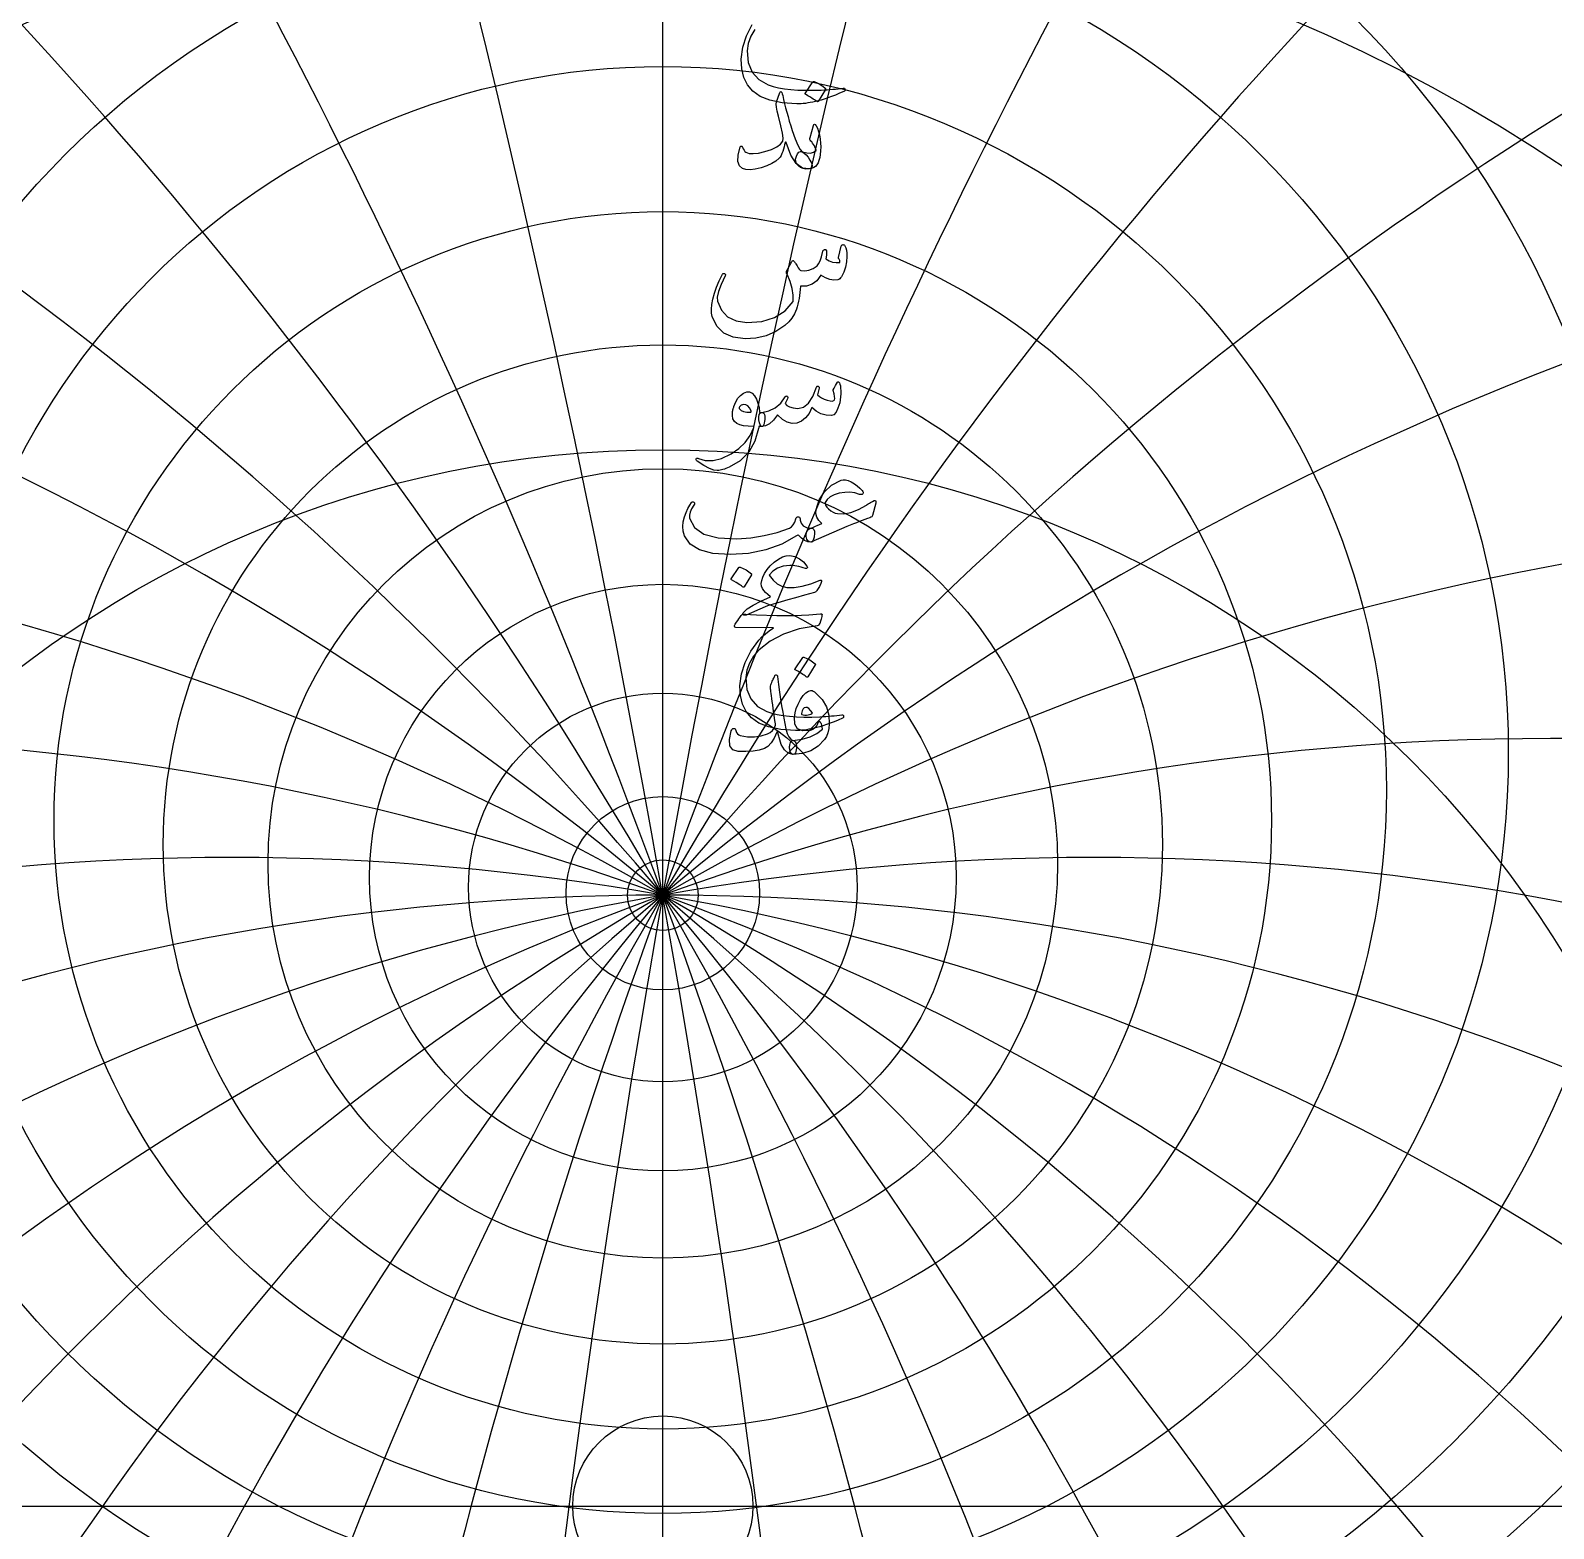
# Model space of a CAD drawing. Header units: millimetres. Extents: x -71 to 71, y -71 to 73.
# Drawn here: x -16.67 to 23.48, y -0.59 to 38.9 of the extents above; entities that cross this region are included whole.
import ezdxf

# ---------------------------------------------------------------- set-up
doc = ezdxf.new("R2010")
doc.units = ezdxf.units.MM
for name, color, linetype in [('CUT_INNER', 6, 'Continuous'), ('CUT_OUTER', 1, 'Continuous'), ('ENGRAVE', 7, 'Continuous'), ('ENGRAVE_FINE', 8, 'Continuous'), ('TEXT', 5, 'Continuous')]:
    doc.layers.add(name, color=color, linetype=linetype)

msp = doc.modelspace()

# ---------------------------------------------------------------- linework, layer by layer
at = {"layer": 'CUT_INNER'}
msp.add_circle((0, 0), 2.375, dxfattribs=at)
at = {"layer": 'CUT_OUTER'}
msp.add_arc((-0.0002, -0.0002), 70.7624, 143.437284, 87.803, dxfattribs=at)
at = {"layer": 'ENGRAVE'}
for points in [[(0, -65), (0, 65)], [(-65, 0), (65, 0)]]:
    msp.add_lwpolyline(points, dxfattribs=at)
for centre, radius in [((0, 0), 65), ((0, 26.6213), 38.2346), ((0, 24.371), 33.6221), ((0, 22.5517), 29.4939), ((0, 21.0712), 25.7435), ((0, 0), 42.5483), ((0, 19.8628), 22.2913), ((0, 18.8778), 19.0758), ((0, 18.0798), 16.0485), ((0, 17.4418), 13.1699), ((0, 0), 27.8517), ((0, 16.9433), 10.4072), ((0, 16.5695), 7.7324), ((0, 16.3097), 5.1209), ((0, 16.1566), 2.5504), ((0, 16.106), 0.93)]:
    msp.add_circle(centre, radius, dxfattribs=at)
for centre, radius, start, end in [((0, 29.433), 43.4771, 144.98691, 35.01309), ((0, 32.9966), 49.557, 167.99348, 12.00652), ((0, 37.5995), 56.781, 185.54784, 354.45216), ((0, -48.1485), 64.2545, 48.533333, 131.466667), ((0, -48.1485), 64.2545, 48.533333, 131.466667), ((11.5176, 42.9844), 61.5685, 279.272714, 328.612519)]:
    msp.add_arc(centre, radius, start, end, dxfattribs=at)
at = {"layer": 'ENGRAVE_FINE'}
for centre, radius, start, end in [((-364.4053, -48.1485), 370.0269, 4.517309, 17.631014), ((-364.4053, -48.1485), 370.0269, 4.517309, 17.631014), ((364.4053, -48.1485), 370.0269, 162.368986, 175.482691), ((364.4053, -48.1485), 370.0269, 162.368986, 175.482691), ((-176.5378, -48.1485), 187.8676, 9.089909, 35.388733), ((-176.5378, -48.1485), 187.8676, 9.089909, 35.388733), ((176.5378, -48.1485), 187.8676, 144.611267, 170.910091), ((176.5378, -48.1485), 187.8676, 144.611267, 170.910091), ((-111.292, -48.1485), 128.509, 13.775468, 53.38377), ((-111.292, -48.1485), 128.509, 13.775468, 53.38377), ((111.292, -48.1485), 128.509, 126.61623, 166.224532), ((111.292, -48.1485), 128.509, 126.61623, 166.224532), ((-76.5755, -48.1485), 99.9622, 18.636572, 71.683604), ((-76.5755, -48.1485), 99.9622, 18.636572, 71.683604), ((76.5755, -48.1485), 99.9622, 108.316396, 161.363428), ((76.5755, -48.1485), 99.9622, 108.316396, 161.363428), ((-53.9159, -48.1485), 83.8783, 23.743645, 90.26209), ((-53.9159, -48.1485), 83.8783, 23.743645, 90.26209), ((53.9159, -48.1485), 83.8783, 89.73791, 156.256355), ((53.9159, -48.1485), 83.8783, 89.73791, 156.256355), ((-37.0973, -48.1485), 74.1947, 29.178418, 104.031848), ((-37.0973, -48.1485), 74.1947, 29.178418, 104.031848), ((37.0973, -48.1485), 74.1947, 75.968152, 150.821582), ((37.0973, -48.1485), 74.1947, 75.968152, 150.821582), ((-23.3867, -48.1485), 68.3782, 35.038223, 114.450412), ((-23.3867, -48.1485), 68.3782, 35.038223, 114.450412), ((23.3867, -48.1485), 68.3782, 65.549588, 144.961777), ((23.3867, -48.1485), 68.3782, 65.549588, 144.961777), ((-11.3298, -48.1485), 65.2457, 41.441304, 123.505021), ((-11.3298, -48.1485), 65.2457, 41.441304, 123.505021), ((11.3298, -48.1485), 65.2457, 56.494979, 138.558696), ((11.3298, -48.1485), 65.2457, 56.494979, 138.558696)]:
    msp.add_arc(centre, radius, start, end, dxfattribs=at)
at = {"layer": 'TEXT'}
msp.add_lwpolyline([(2.427, 38.927), (2.3203, 38.7494), (2.2538, 38.5619), (2.2275, 38.3647), (2.2528, 38.0551), (2.3533, 37.8027), (2.5291, 37.6075), (2.7802, 37.4696), (2.9104, 37.4278), (3.0535, 37.3933), (3.2095, 37.3659), (3.3784, 37.3458), (3.5599, 37.3327), (3.7538, 37.3262), (3.96, 37.3265), (4.1786, 37.3335), (4.2564, 37.3378), (4.3328, 37.3427), (4.4079, 37.3482), (4.4818, 37.3541), (4.5539, 37.3605), (4.6236, 37.3675), (4.691, 37.375), (4.7561, 37.383), (4.776, 37.384), (4.7902, 37.3788), (4.7987, 37.3675), (4.8015, 37.35), (4.8, 37.3296), (4.7953, 37.3139), (4.7876, 37.3028), (4.7767, 37.2963), (4.6602, 37.2471), (4.5499, 37.2025), (4.4457, 37.1625), (4.3477, 37.1272), (4.2562, 37.0963), (4.1714, 37.0695), (4.0933, 37.0468), (4.0219, 37.0282), (3.9547, 37.0146), (3.8894, 37.0024), (3.8258, 36.9919), (3.7641, 36.9828), (3.7039, 36.9759), (3.645, 36.9715), (3.5873, 36.9697), (3.531, 36.9705), (3.1463, 37.0004), (2.8256, 37.0653), (2.5688, 37.1654), (2.376, 37.3005), (2.2345, 37.4693), (2.1357, 37.6666), (2.0798, 37.8921), (2.0666, 38.1461), (2.1071, 38.4611), (2.2038, 38.7669), (2.3567, 39.0634)], dxfattribs=at)
for points in [[(3.9579, 37.5465), (3.9631, 37.5517), (3.9703, 37.5548), (3.9796, 37.5558), (3.9909, 37.5548), (4.0711, 37.5223), (4.1467, 37.4826), (4.2176, 37.4357), (4.2838, 37.3815), (4.2903, 37.3733), (4.2931, 37.365), (4.2923, 37.3568), (4.2879, 37.3485), (4.0941, 37.035), (4.0868, 37.0276), (4.0776, 37.0258), (4.0662, 37.0296), (4.0528, 37.0392), (4.0412, 37.0474), (4.0229, 37.0598), (3.9979, 37.0763), (3.9662, 37.0969), (3.9273, 37.1217), (3.8806, 37.1505), (3.8262, 37.1835), (3.7641, 37.2207), (3.7558, 37.2268), (3.7517, 37.233), (3.7517, 37.2392), (3.7558, 37.2454)], [(3.1618, 37.1918), (3.1855, 37.0836), (3.2113, 36.9737), (3.2392, 36.8619), (3.2691, 36.7483), (3.301, 36.6325), (3.3351, 36.5137), (3.3712, 36.3922), (3.4093, 36.2678), (3.4864, 36.044), (3.5568, 35.8759), (3.6205, 35.7635), (3.6774, 35.7068), (3.7272, 35.673), (3.7775, 35.6253), (3.8283, 35.5637), (3.8796, 35.4882), (3.928, 35.3946), (3.9414, 35.3242), (3.9198, 35.277), (3.8631, 35.253), (3.6798, 35.2716), (3.5176, 35.3933), (3.3766, 35.6181), (3.2567, 35.946), (3.2541, 35.9514), (3.2505, 35.9553), (3.2459, 35.9576), (3.2402, 35.9584), (3.2361, 35.9576), (3.2319, 35.9553), (3.2278, 35.9514), (3.2237, 35.946), (3.2121, 35.8929), (3.1979, 35.8367), (3.1811, 35.7774), (3.1618, 35.715), (3.1407, 35.656), (3.1185, 35.6068), (3.0953, 35.5673), (3.0711, 35.5377), (2.9839, 35.4616), (2.8751, 35.3943), (2.7447, 35.3358), (2.5926, 35.286), (2.4379, 35.2492), (2.3038, 35.2334), (2.1904, 35.2389), (2.0976, 35.2654), (2.0182, 35.3319), (1.9821, 35.449), (1.9893, 35.6166), (2.0398, 35.8347), (2.0447, 35.8419), (2.0512, 35.847), (2.0591, 35.8501), (2.0687, 35.8512), (2.08, 35.8499), (2.0893, 35.846), (2.0965, 35.8396), (2.1017, 35.8305), (2.1213, 35.7849), (2.1429, 35.747), (2.1667, 35.7168), (2.1924, 35.6944), (2.2729, 35.6645), (2.3822, 35.6573), (2.5204, 35.6728), (2.6874, 35.7109), (2.8656, 35.7681), (3.004, 35.8326), (3.1028, 35.9043), (3.1618, 35.9832), (3.1716, 36.0631), (3.1556, 36.1997), (3.1139, 36.3931), (3.0463, 36.6432), (3.0138, 36.7749), (2.9947, 36.8814), (2.9891, 36.9626), (2.9968, 37.0185), (3.0752, 37.2413), (3.0837, 37.2647), (3.0927, 37.2815), (3.1023, 37.2916), (3.1123, 37.2949), (3.1247, 37.2885), (3.1371, 37.2691), (3.1494, 37.2369), (3.1618, 37.1918)], [(3.9951, 35.8594), (3.9708, 35.8999), (3.9476, 35.9347), (3.9255, 35.9638), (3.9043, 35.9873), (3.8891, 36.0074), (3.8806, 36.0306), (3.8788, 36.0569), (3.8837, 36.0863), (3.9703, 36.3998), (3.9824, 36.4271), (3.9982, 36.4348), (4.0175, 36.423), (4.0404, 36.3915), (4.075, 36.3248), (4.1044, 36.2441), (4.1286, 36.1494), (4.1477, 36.0409), (4.1588, 35.9368), (4.1632, 35.8347), (4.1608, 35.7346), (4.1518, 35.6367), (4.1371, 35.5513), (4.1178, 35.4768), (4.0938, 35.4131), (4.0652, 35.3603), (4.0299, 35.3211), (3.9817, 35.2902), (3.9206, 35.2675), (3.8466, 35.253), (3.7708, 35.2502), (3.7001, 35.2623), (3.6346, 35.2894), (3.5743, 35.3314), (3.5276, 35.3848), (3.5032, 35.4459), (3.5008, 35.5147), (3.5207, 35.5913), (3.5524, 35.6539), (3.5898, 35.6934), (3.6328, 35.7096), (3.6816, 35.7027), (3.794, 35.6756), (3.8919, 35.6728), (3.9755, 35.6942), (4.0446, 35.7398), (4.0461, 35.7519), (4.0384, 35.7759), (4.0214, 35.8117), (3.9951, 35.8594)], [(4.7066, 33.2172), (4.7138, 33.2353), (4.7231, 33.2482), (4.7345, 33.2559), (4.7479, 33.2585), (4.7651, 33.2564), (4.7798, 33.2502), (4.792, 33.2399), (4.8015, 33.2255), (4.825, 33.1739), (4.8417, 33.11), (4.8518, 33.0337), (4.8551, 32.945), (4.8461, 32.8001), (4.819, 32.6624), (4.7739, 32.532), (4.7107, 32.4087), (4.6891, 32.3791), (4.6654, 32.3561), (4.6396, 32.3399), (4.6117, 32.3304), (4.5109, 32.3239), (4.4024, 32.3417), (4.2861, 32.3837), (4.1621, 32.45), (4.0577, 32.3069), (3.9342, 32.2118), (3.7916, 32.1646), (3.63, 32.1654), (3.6247, 32.0784), (3.6171, 31.9947), (3.6072, 31.9144), (3.5949, 31.8374), (3.5804, 31.7633), (3.5635, 31.6915), (3.5443, 31.622), (3.5227, 31.5549), (3.4727, 31.4337), (3.4052, 31.3218), (3.3201, 31.2192), (3.2175, 31.1259), (2.9775, 30.966), (2.7235, 30.8536), (2.4557, 30.7886), (2.1739, 30.7711), (1.8565, 30.8142), (1.6057, 30.9268), (1.4213, 31.1091), (1.3035, 31.361), (1.2875, 31.4517), (1.2849, 31.559), (1.2958, 31.6827), (1.32, 31.823), (1.3589, 31.9766), (1.4138, 32.1365), (1.4847, 32.3025), (1.5716, 32.4747), (1.5786, 32.4856), (1.5871, 32.4933), (1.5971, 32.4979), (1.6087, 32.4995), (1.6204, 32.4985), (1.6304, 32.4954), (1.6389, 32.4902), (1.6459, 32.483), (1.6505, 32.4724), (1.6521, 32.4613), (1.6505, 32.4497), (1.6459, 32.4376), (1.5355, 32.2084), (1.4644, 32.02), (1.4324, 31.8722), (1.4396, 31.7652), (1.5438, 31.5293), (1.7077, 31.3579), (1.9315, 31.2509), (2.2151, 31.2084), (2.6116, 31.2336), (2.9473, 31.3342), (3.2221, 31.51), (3.4361, 31.7611), (3.4354, 31.9266), (3.4083, 32.1014), (3.3549, 32.2855), (3.2752, 32.4789), (3.2652, 32.4985), (3.2598, 32.516), (3.259, 32.5315), (3.2629, 32.5449), (3.285, 32.5909), (3.3062, 32.6341), (3.3263, 32.6744), (3.3454, 32.7119), (3.3634, 32.7461), (3.3804, 32.7764), (3.3964, 32.8028), (3.4114, 32.8254), (3.4199, 32.8349), (3.4289, 32.8388), (3.4384, 32.837), (3.4485, 32.8295), (3.4537, 32.8238), (3.4609, 32.8151), (3.4702, 32.8032), (3.4815, 32.7882), (3.4944, 32.7702), (3.5083, 32.7491), (3.5233, 32.7248), (3.5393, 32.6975), (3.5717, 32.6449), (3.5991, 32.6067), (3.6212, 32.583), (3.6382, 32.5737), (3.7455, 32.5647), (3.8527, 32.583), (3.96, 32.6287), (4.0672, 32.7016), (4.1062, 32.7501), (4.1446, 32.8295), (4.1825, 32.9398), (4.2199, 33.0811), (4.2235, 33.0945), (4.2302, 33.1059), (4.24, 33.1151), (4.2529, 33.1224), (4.265, 33.127), (4.2766, 33.1286), (4.2877, 33.127), (4.2982, 33.1224), (4.314, 33.0966), (4.3199, 33.0481), (4.316, 32.977), (4.3024, 32.8831), (4.3856, 32.8321), (4.4746, 32.7986), (4.5692, 32.7826), (4.6695, 32.7841), (4.6682, 32.8143), (4.6643, 32.8388), (4.6579, 32.8576), (4.6489, 32.8707), (4.6386, 32.8831), (4.6324, 32.8955), (4.6303, 32.9079), (4.6324, 32.9202)], [(2.5266, 28.4134), (2.4299, 28.0738), (2.2677, 27.7895), (2.0401, 27.5603), (1.7469, 27.3862), (1.7059, 27.3686), (1.6655, 27.3527), (1.6255, 27.3387), (1.5861, 27.3264), (1.5474, 27.3163), (1.5097, 27.3084), (1.4731, 27.3028), (1.4376, 27.2996), (1.3489, 27.3123), (1.2313, 27.3584), (1.0849, 27.4381), (0.9096, 27.5512), (0.8907, 27.5675), (0.8797, 27.5832), (0.8763, 27.5984), (0.8807, 27.6131), (0.8905, 27.6245), (0.9034, 27.6296), (0.9194, 27.6286), (0.9384, 27.6214), (1.1207, 27.5623), (1.3252, 27.5626), (1.5518, 27.6221), (1.8006, 27.741), (2.0037, 27.8789), (2.1718, 28.0411), (2.3048, 28.2275), (2.4028, 28.4381), (2.402, 28.4456), (2.3997, 28.4515), (2.3959, 28.4559), (2.3904, 28.4587), (2.2484, 28.467), (2.1275, 28.4835), (2.0277, 28.5082), (1.9491, 28.5412), (1.8882, 28.5923), (1.8501, 28.6629), (1.8346, 28.7532), (1.8418, 28.863), (1.8441, 28.8776), (1.847, 28.8924), (1.8503, 28.9075), (1.8542, 28.9228), (1.8586, 28.9387), (1.8635, 28.9553), (1.8689, 28.9727), (1.8748, 28.9909), (1.9233, 29.1087), (1.9821, 29.2064), (2.0512, 29.284), (2.1306, 29.3415), (2.2118, 29.373), (2.2863, 29.3724), (2.3541, 29.34), (2.4152, 29.2755), (2.4686, 29.1858), (2.509, 29.0816), (2.5366, 28.963), (2.5513, 28.83), (2.5594, 28.8301), (2.5673, 28.8305), (2.5749, 28.8312), (2.5823, 28.8321), (2.5896, 28.833), (2.5972, 28.8336), (2.6051, 28.834), (2.6132, 28.8341), (2.641, 28.8282), (2.6627, 28.8104), (2.6782, 28.7808), (2.6874, 28.7392), (2.6913, 28.6936), (2.6905, 28.6475), (2.6851, 28.6008), (2.6751, 28.5536), (2.6619, 28.5121), (2.6472, 28.4825), (2.631, 28.4647), (2.6132, 28.4587), (2.5348, 28.4587), (2.5343, 28.4513), (2.5328, 28.4412), (2.5302, 28.4286), (2.5266, 28.4134)], [(4.6097, 29.6344), (4.6187, 29.6406), (4.6293, 29.6385), (4.6414, 29.6282), (4.6551, 29.6096), (4.6698, 29.5782), (4.6808, 29.5333), (4.6883, 29.475), (4.6922, 29.4034), (4.6935, 29.3219), (4.6891, 29.2425), (4.679, 29.1652), (4.6633, 29.0899), (4.6174, 28.9434), (4.5664, 28.8382), (4.5102, 28.7743), (4.4488, 28.7516), (4.3037, 28.7601), (4.1693, 28.798), (4.0459, 28.8653), (3.9332, 28.962), (3.8558, 28.8096), (3.7641, 28.6908), (3.6578, 28.6054), (3.5372, 28.5536), (3.4106, 28.5423), (3.2825, 28.5742), (3.1528, 28.6495), (3.0216, 28.7681), (2.9153, 28.6328), (2.8112, 28.5361), (2.7091, 28.4781), (2.6091, 28.4587), (2.589, 28.4701), (2.5699, 28.5041), (2.5518, 28.5608), (2.5348, 28.6402), (2.5286, 28.7186), (2.5389, 28.7764), (2.5657, 28.8135), (2.6091, 28.83), (2.7993, 28.8731), (2.9659, 28.9568), (3.1087, 29.0814), (3.2278, 29.2466), (3.2343, 29.2556), (3.2412, 29.2621), (3.2487, 29.266), (3.2567, 29.2672), (3.2665, 29.2662), (3.2752, 29.2631), (3.283, 29.258), (3.2897, 29.2507), (3.2936, 29.2286), (3.2845, 29.1909), (3.2626, 29.1378), (3.2278, 29.0692), (3.2734, 29.0164), (3.3443, 28.9775), (3.4405, 28.9525), (3.5619, 28.9414), (3.7133, 28.9731), (3.8455, 29.0765), (3.9587, 29.2515), (4.0528, 29.4982), (4.0575, 29.5109), (4.0631, 29.5199), (4.0698, 29.5253), (4.0776, 29.5271), (4.0892, 29.5261), (4.0992, 29.523), (4.1077, 29.5178), (4.1147, 29.5106), (4.1198, 29.5003), (4.1229, 29.49), (4.124, 29.4797), (4.1229, 29.4694), (4.0817, 29.2961), (4.1299, 29.2533), (4.1879, 29.2157), (4.2557, 29.1832), (4.3333, 29.1559), (4.4089, 29.1381), (4.4663, 29.1342), (4.5058, 29.1443), (4.5272, 29.1682), (4.5341, 29.2049), (4.5303, 29.2569), (4.5156, 29.3245), (4.4901, 29.4075), (4.4944, 29.431), (4.5158, 29.4766), (4.5543, 29.5444), (4.6097, 29.6344)], [(2.3286, 28.8754), (2.2853, 28.9509), (2.2378, 29.0043), (2.1862, 29.0355), (2.1306, 29.0445), (2.0973, 29.0357), (2.0677, 29.0218), (2.0416, 29.0027), (2.0192, 28.9785), (2.012, 28.9656), (2.0109, 28.9517), (2.0161, 28.9367), (2.0274, 28.9207), (2.07, 28.8834), (2.1316, 28.8578), (2.2123, 28.8442), (2.3121, 28.8424), (2.3224, 28.8444), (2.3286, 28.8506), (2.3306, 28.8609), (2.3286, 28.8754)], [(5.6141, 26.4456), (5.5316, 26.1156), (5.5223, 26.0996), (5.5069, 26.0846), (5.4852, 26.0707), (5.4574, 26.0578), (5.3956, 26.036), (5.33, 26.0119), (5.2605, 25.9855), (5.1872, 25.9568), (5.11, 25.926), (5.0289, 25.8933), (4.9439, 25.8589), (4.8551, 25.8227), (3.9064, 25.4102), (3.8631, 25.4197), (3.828, 25.4484), (3.8012, 25.496), (3.7826, 25.5628), (3.7795, 25.6337), (3.7991, 25.6938), (3.8414, 25.743), (3.9064, 25.7814), (3.9145, 25.7852), (3.9306, 25.7923), (3.9547, 25.8027), (3.9868, 25.8165), (4.0266, 25.8334), (4.074, 25.8531), (4.1287, 25.8757), (4.191, 25.9011), (4.1108, 25.9833), (4.06, 26.0733), (4.0386, 26.171), (4.0466, 26.2764), (4.126, 26.5273), (4.2611, 26.7395), (4.4519, 26.913), (4.6984, 27.0478), (4.7523, 27.0605), (4.8149, 27.0571), (4.8863, 27.0378), (4.9665, 27.0024), (5.0498, 26.9542), (5.1263, 26.9004), (5.1962, 26.8408), (5.2594, 26.7756), (5.2772, 26.7516), (5.2852, 26.7292), (5.2834, 26.7083), (5.2718, 26.6889), (5.2542, 26.674), (5.2346, 26.6663), (5.213, 26.6657), (5.1892, 26.6724), (5.0658, 26.7114), (4.9345, 26.7292), (4.7956, 26.7258), (4.6489, 26.7013), (4.5161, 26.6616), (4.4107, 26.6085), (4.3325, 26.542), (4.2818, 26.4621), (4.2766, 26.4265), (4.29, 26.3858), (4.322, 26.3399), (4.3725, 26.2888), (4.4302, 26.2424), (4.488, 26.2063), (4.5457, 26.1805), (4.6035, 26.1651), (4.7765, 26.1607), (4.9613, 26.197), (5.1581, 26.2741), (5.3666, 26.3919), (5.3891, 26.4061), (5.411, 26.4198), (5.4324, 26.4329), (5.4533, 26.4456), (5.4734, 26.4574), (5.4924, 26.4683), (5.5105, 26.4781), (5.5275, 26.4868), (5.5747, 26.509), (5.6048, 26.5095), (5.618, 26.4884), (5.6141, 26.4456)], [(0.759, 26.4579), (0.7737, 26.4739), (0.7889, 26.4806), (0.8046, 26.4781), (0.8209, 26.4662), (0.8332, 26.4507), (0.8374, 26.4332), (0.8332, 26.4136), (0.8209, 26.3919), (0.758, 26.2945), (0.7177, 26.2043), (0.7002, 26.1212), (0.7054, 26.0454), (0.8345, 25.7964), (1.0859, 25.6226), (1.4595, 25.5241), (1.9552, 25.5009), (2.3231, 25.528), (2.6761, 25.5845), (3.0141, 25.6703), (3.3371, 25.7856), (3.3941, 25.8193), (3.4413, 25.8712), (3.4787, 25.941), (3.5063, 26.0289), (3.5155, 26.054), (3.531, 26.0712), (3.5527, 26.0808), (3.5805, 26.0826), (3.6004, 26.0741), (3.6145, 26.0568), (3.623, 26.0308), (3.6259, 25.9959), (3.6452, 25.9098), (3.6991, 25.8454), (3.7875, 25.8026), (3.9105, 25.7814), (3.9548, 25.7716), (3.9848, 25.7464), (4.0002, 25.7056), (4.0012, 25.6494), (3.9863, 25.5448), (3.9662, 25.47), (3.9409, 25.4251), (3.9105, 25.4102), (3.82, 25.4221), (3.7342, 25.4576), (3.6529, 25.5169), (3.5764, 25.5999), (3.5699, 25.6033), (3.5588, 25.601), (3.5431, 25.593), (3.5227, 25.5793), (3.1381, 25.3628), (2.7184, 25.2081), (2.2636, 25.1153), (1.7737, 25.0843), (1.321, 25.1153), (0.9694, 25.2081), (0.7188, 25.3628), (0.5692, 25.5793), (0.5352, 25.7002), (0.5239, 25.8237), (0.5352, 25.9498), (0.5692, 26.0784), (0.6151, 26.1981), (0.6621, 26.3012), (0.71, 26.3878), (0.759, 26.4579)], [(4.1848, 24.4033), (4.1882, 24.3742), (4.1693, 24.3198), (4.1284, 24.2402), (4.0652, 24.1352), (4.0518, 24.1182), (4.0363, 24.1043), (4.0188, 24.0935), (3.9992, 24.0857), (3.7352, 24.013), (3.5001, 23.9475), (3.2938, 23.8893), (3.1164, 23.8382), (2.9679, 23.7947), (2.8483, 23.7588), (2.7576, 23.7307), (2.6957, 23.7103), (2.1966, 23.4876), (2.1615, 23.485), (2.1347, 23.4897), (2.1161, 23.5015), (2.1058, 23.5206), (2.1056, 23.5276), (2.1089, 23.5361), (2.1159, 23.5461), (2.1264, 23.5577), (2.228, 23.6531), (2.3801, 23.7537), (2.5828, 23.8594), (2.8359, 23.9702), (2.7671, 24.029), (2.7091, 24.0857), (2.6619, 24.1404), (2.6256, 24.193), (2.6031, 24.2505), (2.5977, 24.3198), (2.6093, 24.401), (2.6379, 24.4941), (2.6843, 24.591), (2.7493, 24.688), (2.8328, 24.7849), (2.9349, 24.8818), (3.0461, 24.9656), (3.1525, 25.0231), (3.2544, 25.0543), (3.3516, 25.0592), (3.4833, 25.0327), (3.6022, 24.9778), (3.7081, 24.8945), (3.8012, 24.7828), (3.8094, 24.7689), (3.8136, 24.756), (3.8136, 24.7442), (3.8094, 24.7333), (3.8004, 24.7233), (3.7898, 24.7179), (3.7777, 24.7171), (3.7641, 24.721), (3.7033, 24.7403), (3.645, 24.7571), (3.5889, 24.7712), (3.5351, 24.7828), (3.4839, 24.7916), (3.4356, 24.7973), (3.3901, 24.7999), (3.3474, 24.7993), (3.1698, 24.7785), (3.0205, 24.7282), (2.8996, 24.6485), (2.8071, 24.5395), (2.9055, 24.4098), (3.0154, 24.3136), (3.1365, 24.251), (3.2691, 24.2218), (3.4663, 24.2198), (3.6785, 24.2507), (3.9056, 24.3147), (4.1477, 24.4116), (4.1577, 24.4142), (4.1673, 24.4137), (4.1763, 24.41), (4.1848, 24.4033)], [(2.0089, 24.7461), (2.014, 24.7512), (2.0212, 24.7543), (2.0305, 24.7554), (2.0419, 24.7543), (2.1221, 24.7218), (2.1976, 24.6821), (2.2685, 24.6352), (2.3348, 24.5811), (2.3412, 24.5728), (2.344, 24.5646), (2.3433, 24.5563), (2.3389, 24.5481), (2.145, 24.2346), (2.1378, 24.2271), (2.1285, 24.2253), (2.1172, 24.2292), (2.1037, 24.2387), (2.0921, 24.2469), (2.0738, 24.2593), (2.0488, 24.2758), (2.0171, 24.2964), (1.9782, 24.3212), (1.9315, 24.3501), (1.8771, 24.3831), (1.815, 24.4202), (1.8067, 24.4264), (1.8026, 24.4326), (1.8026, 24.4388), (1.8067, 24.4449)], [(2.4729, 23.5), (3.0022, 23.4814), (3.4598, 23.4793), (3.8458, 23.4938), (4.1601, 23.5247), (4.1697, 23.5259), (4.1781, 23.5252), (4.1852, 23.5228), (4.191, 23.5185), (4.1953, 23.5127), (4.1977, 23.5056), (4.1983, 23.4973), (4.1972, 23.4876), (4.1891, 23.45), (4.1812, 23.4154), (4.1736, 23.384), (4.1662, 23.3556), (4.1592, 23.3303), (4.1523, 23.3082), (4.1458, 23.2891), (4.1394, 23.2731), (4.126, 23.2476), (4.1106, 23.2288), (4.093, 23.2166), (4.0734, 23.2112), (3.597, 23.1249), (3.1824, 22.9895), (2.8297, 22.8052), (2.5389, 22.5718), (2.392, 22.404), (2.2852, 22.2264), (2.2187, 22.0389), (2.1924, 21.8417), (2.2177, 21.5321), (2.3182, 21.2797), (2.4941, 21.0845), (2.7452, 20.9466), (2.8754, 20.9048), (3.0185, 20.8703), (3.1744, 20.843), (3.3433, 20.8228), (3.5248, 20.8097), (3.7187, 20.8033), (3.9249, 20.8035), (4.1436, 20.8105), (4.2213, 20.8149), (4.2977, 20.8198), (4.3729, 20.8252), (4.4467, 20.8311), (4.5188, 20.8375), (4.5885, 20.8445), (4.656, 20.852), (4.7211, 20.86), (4.7409, 20.861), (4.7551, 20.8558), (4.7636, 20.8445), (4.7664, 20.827), (4.7649, 20.8066), (4.7603, 20.7909), (4.7525, 20.7798), (4.7417, 20.7733), (4.6252, 20.7241), (4.5148, 20.6795), (4.4107, 20.6395), (4.3127, 20.6042), (4.2212, 20.5733), (4.1363, 20.5465), (4.0582, 20.5238), (3.9868, 20.5052), (3.9197, 20.4916), (3.8543, 20.4794), (3.7907, 20.4689), (3.729, 20.4598), (3.6688, 20.4529), (3.6099, 20.4485), (3.5523, 20.4467), (3.4959, 20.4475), (3.1113, 20.4774), (2.7906, 20.5423), (2.5338, 20.6424), (2.3409, 20.7775), (2.1994, 20.9463), (2.1007, 21.1436), (2.0447, 21.3692), (2.0316, 21.6231), (2.072, 21.9381), (2.1687, 22.2439), (2.3216, 22.5404), (2.5307, 22.8276), (2.6124, 22.9145), (2.705, 22.9978), (2.8084, 23.0774), (2.9226, 23.1535), (1.9243, 23.1617), (1.9003, 23.172), (1.8903, 23.1906), (1.8941, 23.2174), (1.9119, 23.2525), (1.9455, 23.3035), (1.9759, 23.3494), (2.0032, 23.3901), (2.0274, 23.4257), (2.0486, 23.4559), (2.0666, 23.4804), (2.0816, 23.4992), (2.0934, 23.5123), (2.1202, 23.5147), (2.1924, 23.5134), (2.31, 23.5085), (2.4729, 23.5)], [(3.6878, 22.3727), (3.6929, 22.3778), (3.7001, 22.3809), (3.7094, 22.382), (3.7207, 22.3809), (3.8009, 22.3484), (3.8765, 22.3087), (3.9474, 22.2618), (4.0136, 22.2077), (4.0201, 22.1994), (4.0229, 22.1912), (4.0221, 22.1829), (4.0177, 22.1747), (3.8239, 21.8612), (3.8167, 21.8537), (3.8074, 21.8519), (3.796, 21.8558), (3.7826, 21.8653), (3.771, 21.8736), (3.7527, 21.8859), (3.7277, 21.9024), (3.696, 21.9231), (3.6571, 21.9478), (3.6104, 21.9767), (3.556, 22.0097), (3.4939, 22.0468), (3.4856, 22.053), (3.4815, 22.0592), (3.4815, 22.0654), (3.4856, 22.0716)], [(3.432, 20.1864), (3.4619, 20.172), (3.4856, 20.1493), (3.5032, 20.1184), (3.5145, 20.0792), (3.522, 20.0307), (3.5238, 19.9843), (3.5199, 19.94), (3.5104, 19.8977), (3.4962, 19.8616), (3.4784, 19.8358), (3.457, 19.8203), (3.432, 19.8152), (3.3085, 19.8495), (3.2062, 19.9358), (3.1249, 20.0743), (3.0649, 20.2648), (3.0571, 20.2977), (3.0504, 20.3262), (3.0448, 20.3503), (3.0401, 20.37), (3.0365, 20.3853), (3.0339, 20.3963), (3.0324, 20.4029), (3.0319, 20.4051), (3.0257, 20.4172), (3.0195, 20.4205), (3.0133, 20.4151), (3.0071, 20.4009), (2.937, 20.2426), (2.8586, 20.1184), (2.772, 20.0281), (2.6771, 19.9719), (2.5395, 19.9286), (2.3781, 19.9018), (2.193, 19.8915), (1.9841, 19.8977), (1.8446, 19.9407), (1.7686, 20.0452), (1.756, 20.2109), (1.8067, 20.4381), (1.8184, 20.4654), (1.8325, 20.4855), (1.8493, 20.4984), (1.8686, 20.5041), (1.8877, 20.5023), (1.9037, 20.4927), (1.9166, 20.4754), (1.9264, 20.4504), (1.9473, 20.3971), (1.9728, 20.3566), (2.0029, 20.329), (2.0377, 20.3143), (2.2329, 20.2844), (2.4183, 20.2813), (2.5939, 20.305), (2.7596, 20.3556), (2.8316, 20.3932), (2.8906, 20.4442), (2.9367, 20.5087), (2.97, 20.5866), (2.9679, 20.6234), (2.9576, 20.7093), (2.9391, 20.8441), (2.9122, 21.0279), (2.8986, 21.1263), (2.8865, 21.2151), (2.8759, 21.2944), (2.8669, 21.3641), (2.8591, 21.4238), (2.8524, 21.4729), (2.8468, 21.5115), (2.8421, 21.5394), (2.8383, 21.5822), (2.839, 21.6199), (2.8444, 21.6524), (2.8545, 21.6797), (2.8705, 21.7136), (2.8854, 21.7452), (2.8994, 21.7744), (2.9122, 21.8014), (2.9239, 21.826), (2.9339, 21.8483), (2.9424, 21.8683), (2.9494, 21.8859), (2.9566, 21.9001), (2.9659, 21.9097), (2.9772, 21.9146), (2.9906, 21.9148), (3.0053, 21.9091), (3.0164, 21.9004), (3.0239, 21.8885), (3.0278, 21.8736), (3.0529, 21.6625), (3.0788, 21.4626), (3.1055, 21.2738), (3.1329, 21.096), (3.1609, 20.9293), (3.1891, 20.7737), (3.2176, 20.6292), (3.2464, 20.4958), (3.2812, 20.3713), (3.3237, 20.2782), (3.374, 20.2166), (3.432, 20.1864)], [(3.9064, 21.5023), (3.9347, 21.4982), (3.9662, 21.4858), (4.0007, 21.4652), (4.0384, 21.4363), (4.1995, 21.2646), (4.3117, 21.0712), (4.3748, 20.8562), (4.389, 20.6196), (4.3764, 20.4963), (4.3508, 20.3865), (4.3124, 20.2901), (4.2611, 20.2071), (4.0948, 20.0356), (3.9012, 19.9132), (3.6803, 19.8397), (3.432, 19.8152), (3.407, 19.8211), (3.3856, 19.8389), (3.3678, 19.8686), (3.3536, 19.9101), (3.3483, 19.933), (3.3449, 19.9565), (3.3432, 19.9804), (3.3433, 20.0049), (3.3447, 20.0292), (3.3469, 20.0524), (3.3499, 20.0745), (3.3536, 20.0957), (3.3647, 20.1323), (3.3815, 20.1596), (3.4039, 20.1777), (3.432, 20.1864), (3.6738, 20.2189), (3.8837, 20.2792), (4.0616, 20.3674), (4.2075, 20.4834), (4.2005, 20.5414), (4.192, 20.5876), (4.182, 20.6219), (4.1704, 20.6443), (4.1565, 20.6636), (4.1436, 20.6763), (4.1317, 20.6822), (4.1209, 20.6814), (4.1134, 20.6789), (4.1075, 20.6752), (4.1031, 20.6706), (4.1002, 20.6649), (4.0605, 20.5835), (4.0116, 20.5206), (3.9533, 20.4762), (3.8857, 20.4504), (3.6896, 20.4352), (3.5547, 20.4886), (3.4812, 20.6105), (3.4691, 20.8011), (3.4856, 20.9104), (3.5186, 21.0238), (3.5681, 21.1414), (3.6341, 21.2631), (3.7037, 21.3677), (3.7723, 21.4425), (3.8399, 21.4874), (3.9064, 21.5023)], [(3.7702, 21.0568), (3.7293, 21.0452), (3.697, 21.0145), (3.6736, 20.9648), (3.6589, 20.8959), (3.6591, 20.8851), (3.6599, 20.8774), (3.6612, 20.8727), (3.663, 20.8712), (3.7045, 20.8611), (3.7465, 20.8557), (3.7891, 20.8549), (3.8321, 20.8588), (3.87, 20.8668), (3.9012, 20.8784), (3.9257, 20.8936), (3.9435, 20.9124), (3.8971, 20.9787), (3.8528, 21.0248), (3.8105, 21.0509), (3.7702, 21.0568)]]:
    msp.add_lwpolyline(points, close=True, dxfattribs=at)

doc.saveas('drawing.dxf')
